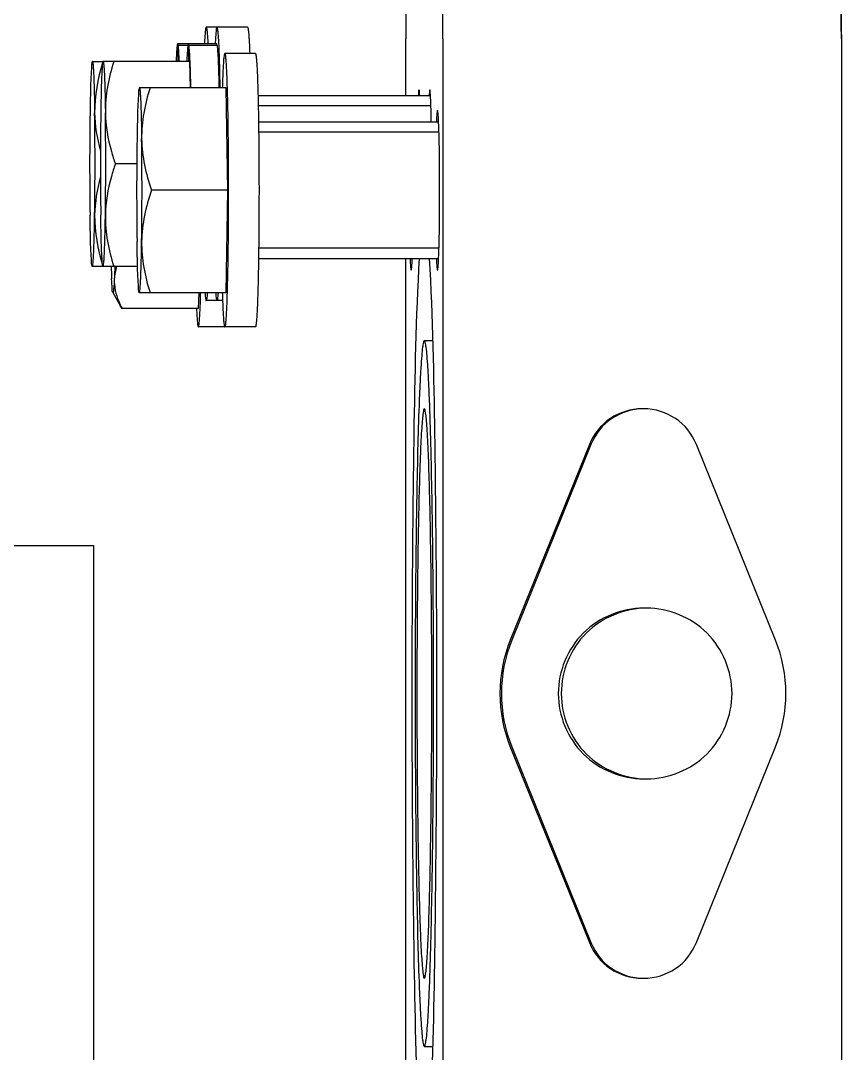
# Model space of a CAD drawing. Extents: x 59521 to 184406, y -1257 to 56672.
# Drawn here: x 73662.7 to 73734.8, y 10283.6 to 10374.2 of the extents above; entities that cross this region are included whole.
import ezdxf

# ---------------------------------------------------------------- set-up
doc = ezdxf.new("R2010")
doc.units = 0
doc.header["$MEASUREMENT"] = 0
doc.layers.get('0').update_dxf_attribs({"linetype": 'CONTINUOUS'})
doc.layers.add('00_BUW_DATUM', color=7, linetype='CONTINUOUS')

# ---------------------------------------------------------------- blocks, each defined once
blk = doc.blocks.new('hu88')
at = {"color": 87, "linetype": 'Continuous'}
for p, q in [((91.505, -1060.053), (91.505, -945.053)), ((126.493, -1060.053), (126.493, -945.053)), ((157.193, -1015.553), (157.193, -960.553)), ((129.765, -964.359), (129.765, -1040.747)), ((128.129, -971.553), (127.387, -971.553)), ((104.234, -980.678), (97.284, -997.865)), ((120.451, -997.865), (113.501, -980.678)), ((120.582, -997.865), (113.632, -980.678)), ((97.284, -1007.24), (104.234, -1024.428)), ((113.501, -1024.428), (120.451, -1007.24)), ((113.632, -1024.428), (120.582, -1007.24)), ((319.193, -1015.553), (157.193, -1015.553)), ((128.129, -1033.553), (127.387, -1033.553)), ((147.979, -1036.355), (147.916, -1037.747)), ((145.529, -1037.747), (145.393, -1046.747)), ((142.694, -1040.747), (126.878, -1040.747)), ((126.847, -1041.647), (142.682, -1041.647)), ((145.393, -1046.747), (145.529, -1055.747)), ((126.847, -1051.847), (142.682, -1051.847)), ((142.694, -1052.747), (126.878, -1052.747)), ((127.552, -1054.153), (142.719, -1054.153)), ((142.74, -1055.053), (127.592, -1055.053)), ((129.765, -1055.053), (129.765, -1060.053)), ((148.679, -1055.747), (148.714, -1058.053))]:
    blk.add_line(p, q, dxfattribs=at)
for centre, radius, start, end in [((108.867, -982.551), 4.998, 22.0126, 157.9874), ((108.998, -982.551), 4.999, 22.01332, 89.99279), ((108.874, -1002.553), 12.502, 157.98002, 202.01998), ((108.861, -1002.553), 12.502, 337.98002, 22.01998), ((108.99, -1002.553), 12.504, 337.98305, 22.01695), ((108.867, -1022.554), 4.998, 202.0126, 337.9874), ((108.998, -1022.554), 4.999, 270.00721, 337.98668), ((280.91, -1060.053), 189.406, 179.9999, 180.18681)]:
    blk.add_arc(centre, radius, start, end, dxfattribs=at)
for points, knots in [([(127.673, -964.337), (127.376, -969.496), (127.137, -982.24), (126.965, -1002.553), (127.137, -1022.865), (127.376, -1035.609), (127.673, -1040.769)], [0, 0, 0, 0, 0.202814, 0.5, 0.797186, 1, 1, 1, 1]), ([(128.585, -1040.769), (128.881, -1035.609), (129.12, -1022.865), (129.292, -1002.553), (129.12, -982.24), (128.881, -969.496), (128.585, -964.337)], [0, 0, 0, 0, 0.202814, 0.5, 0.797186, 1, 1, 1, 1]), ([(128.129, -971.553), (128.072, -971.553), (128.029, -971.844), (127.948, -972.212), (127.883, -972.996), (127.808, -973.998), (127.739, -975.302), (127.643, -977.539), (127.541, -980.913), (127.444, -985.55), (127.372, -990.841), (127.327, -996.582), (127.312, -1002.553), (127.327, -1008.523), (127.372, -1014.264), (127.444, -1019.555), (127.541, -1024.192), (127.643, -1027.567), (127.739, -1029.803), (127.808, -1031.107), (127.883, -1032.109), (127.948, -1032.893), (128.029, -1033.261), (128.072, -1033.553), (128.129, -1033.553)], [0, 0, 0, 0, 0.002725, 0.010026, 0.021998, 0.038551, 0.059534, 0.084751, 0.146882, 0.222568, 0.308906, 0.402583, 0.5, 0.597417, 0.691094, 0.777432, 0.853118, 0.915249, 0.940466, 0.961449, 0.978002, 0.989974, 0.997275, 1, 1, 1, 1]), ([(128.129, -1033.553), (128.185, -1033.553), (128.228, -1033.261), (128.309, -1032.893), (128.374, -1032.109), (128.449, -1031.107), (128.518, -1029.803), (128.614, -1027.567), (128.716, -1024.192), (128.813, -1019.555), (128.885, -1014.264), (128.93, -1008.523), (128.945, -1002.553), (128.93, -996.582), (128.885, -990.841), (128.813, -985.55), (128.716, -980.913), (128.614, -977.539), (128.518, -975.302), (128.449, -973.998), (128.374, -972.996), (128.309, -972.212), (128.228, -971.844), (128.185, -971.553), (128.129, -971.553)], [0, 0, 0, 0, 0.002725, 0.010026, 0.021998, 0.038551, 0.059534, 0.084751, 0.146882, 0.222568, 0.308906, 0.402583, 0.5, 0.597417, 0.691094, 0.777432, 0.853118, 0.915249, 0.940466, 0.961449, 0.978002, 0.989974, 0.997275, 1, 1, 1, 1]), ([(128.129, -977.553), (128.083, -977.553), (128.048, -977.788), (127.983, -978.085), (127.931, -978.716), (127.84, -979.939), (127.749, -982.037), (127.654, -985.099), (127.577, -988.842), (127.518, -993.108), (127.482, -997.738), (127.47, -1002.553), (127.482, -1007.367), (127.518, -1011.998), (127.577, -1016.264), (127.654, -1020.006), (127.749, -1023.069), (127.84, -1025.167), (127.931, -1026.389), (127.983, -1027.021), (128.048, -1027.318), (128.083, -1027.553), (128.129, -1027.553)], [0, 0, 0, 0, 0.002726, 0.010026, 0.021999, 0.03855, 0.08475, 0.146881, 0.222567, 0.308906, 0.402582, 0.5, 0.597418, 0.691094, 0.777433, 0.853119, 0.91525, 0.96145, 0.978001, 0.989974, 0.997274, 1, 1, 1, 1]), ([(128.129, -1027.553), (128.174, -1027.553), (128.209, -1027.318), (128.274, -1027.021), (128.326, -1026.389), (128.417, -1025.167), (128.508, -1023.069), (128.603, -1020.006), (128.68, -1016.264), (128.739, -1011.998), (128.775, -1007.367), (128.787, -1002.553), (128.775, -997.738), (128.739, -993.108), (128.68, -988.842), (128.603, -985.099), (128.508, -982.037), (128.417, -979.939), (128.326, -978.716), (128.274, -978.085), (128.209, -977.788), (128.174, -977.553), (128.129, -977.553)], [0, 0, 0, 0, 0.002726, 0.010026, 0.021999, 0.03855, 0.08475, 0.146881, 0.222567, 0.308906, 0.402582, 0.5, 0.597418, 0.691094, 0.777433, 0.853119, 0.91525, 0.96145, 0.978001, 0.989974, 0.997274, 1, 1, 1, 1]), ([(108.606, -995.053), (106.693, -995.053), (102.707, -996.676), (100.309, -1002.553), (102.707, -1008.429), (106.693, -1010.053), (108.606, -1010.053)], [0, 0, 0, 0, 0.24997, 0.5, 0.75003, 1, 1, 1, 1]), ([(108.606, -1010.053), (110.519, -1010.053), (114.504, -1008.429), (116.903, -1002.553), (114.504, -996.676), (110.519, -995.053), (108.606, -995.053)], [0, 0, 0, 0, 0.24997, 0.5, 0.75003, 1, 1, 1, 1]), ([(108.868, -1010.053), (110.78, -1010.053), (114.766, -1008.429), (117.165, -1002.553), (114.766, -996.676), (110.78, -995.053), (108.868, -995.053)], [0, 0, 0, 0, 0.24997, 0.5, 0.75003, 1, 1, 1, 1]), ([(126.972, -1039.747), (126.949, -1039.747), (126.947, -1039.876), (126.888, -1040.143), (126.888, -1040.494), (126.878, -1040.741)], [0, 0, 0, 0, 0.068133, 0.258817, 1, 1, 1, 1]), ([(127.066, -1040.741), (127.055, -1040.494), (127.056, -1040.143), (126.996, -1039.876), (126.994, -1039.747), (126.972, -1039.747)], [0, 0, 0, 0, 0.741183, 0.931867, 1, 1, 1, 1]), ([(129.285, -1039.747), (129.263, -1039.747), (129.261, -1039.876), (129.202, -1040.143), (129.202, -1040.494), (129.191, -1040.741)], [0, 0, 0, 0, 0.068133, 0.258817, 1, 1, 1, 1]), ([(129.38, -1040.741), (129.369, -1040.494), (129.369, -1040.143), (129.31, -1039.876), (129.308, -1039.747), (129.285, -1039.747)], [0, 0, 0, 0, 0.741183, 0.931867, 1, 1, 1, 1]), ([(126.878, -1052.752), (126.888, -1053), (126.888, -1053.351), (126.947, -1053.618), (126.949, -1053.747), (126.972, -1053.747)], [0, 0, 0, 0, 0.741183, 0.931867, 1, 1, 1, 1]), ([(126.972, -1053.747), (126.994, -1053.747), (126.996, -1053.618), (127.056, -1053.351), (127.055, -1053), (127.066, -1052.752)], [0, 0, 0, 0, 0.068133, 0.258817, 1, 1, 1, 1]), ([(127.518, -1052.754), (127.522, -1052.995), (127.539, -1053.762), (127.559, -1054.529), (127.592, -1055.054)], [0, 0, 0, 0, 0.3139, 1, 1, 1, 1]), ([(127.592, -1055.054), (127.6, -1055.178), (127.643, -1055.289), (127.614, -1055.553), (127.657, -1055.553)], [0, 0, 0, 0, 0.741772, 1, 1, 1, 1]), ([(127.657, -1055.553), (127.701, -1055.553), (127.672, -1055.289), (127.715, -1055.178), (127.723, -1055.054)], [0, 0, 0, 0, 0.258228, 1, 1, 1, 1]), ([(128.534, -1055.054), (128.542, -1055.178), (128.585, -1055.289), (128.556, -1055.553), (128.6, -1055.553)], [0, 0, 0, 0, 0.741772, 1, 1, 1, 1]), ([(128.6, -1055.553), (128.643, -1055.553), (128.614, -1055.289), (128.657, -1055.178), (128.665, -1055.054)], [0, 0, 0, 0, 0.258228, 1, 1, 1, 1]), ([(91.635, -1065.053), (91.602, -1065.053), (91.623, -1064.854), (91.566, -1064.639), (91.565, -1064.146), (91.527, -1063.264), (91.513, -1061.865), (91.505, -1060.691), (91.505, -1060.053)], [0, 0, 0, 0, 0.019861, 0.076917, 0.169338, 0.293624, 0.617725, 1, 1, 1, 1]), ([(126.493, -1060.053), (126.493, -1060.691), (126.501, -1061.865), (126.515, -1063.264), (126.553, -1064.146), (126.554, -1064.639), (126.611, -1064.854), (126.59, -1065.053), (126.623, -1065.053)], [0, 0, 0, 0, 0.382275, 0.706376, 0.830662, 0.923083, 0.980139, 1, 1, 1, 1]), ([(129.634, -1065.053), (129.667, -1065.053), (129.646, -1064.854), (129.703, -1064.639), (129.704, -1064.146), (129.742, -1063.264), (129.756, -1061.865), (129.765, -1060.691), (129.765, -1060.053)], [0, 0, 0, 0, 0.019861, 0.076917, 0.169338, 0.293624, 0.617725, 1, 1, 1, 1]), ([(91.506, -1060.671), (91.509, -1061.643), (91.573, -1063.083), (91.521, -1064.548), (91.619, -1065.014)], [0, 0, 0, 0, 0.671408, 1, 1, 1, 1])]:
    blk.add_open_spline(points, degree=3, knots=knots, dxfattribs=at)
blk.add_open_spline([(126.878, -1040.741), (126.79, -1042.741), (126.787, -1046.747), (126.79, -1050.752), (126.878, -1052.752)], degree=3, dxfattribs=at)
at = {"layer": '00_BUW_DATUM', "color": 87, "linetype": 'Continuous'}
for p, q in [((142.966, -1034.747), (147.979, -1034.747)), ((147.822, -1036.345), (147.818, -1036.445)), ((147.979, -1036.355), (154.673, -1036.355)), ((148.136, -1036.352), (148.136, -1036.345)), ((154.673, -1036.355), (154.832, -1036.62)), ((145.85, -1037.053), (147.293, -1037.053)), ((155.487, -1037.756), (154.832, -1036.62)), ((145.458, -1037.744), (145.459, -1037.71)), ((145.529, -1037.747), (153.163, -1037.747)), ((153.163, -1037.747), (153.173, -1037.756)), ((153.32, -1040.053), (156.348, -1040.053)), ((156.348, -1040.053), (156.358, -1040.062)), ((156.353, -1040.053), (157.29, -1040.053)), ((157.29, -1040.053), (157.301, -1040.062)), ((145.393, -1046.747), (152.087, -1046.747)), ((153.39, -1049.053), (155.272, -1049.053)), ((145.459, -1055.784), (145.458, -1055.75)), ((145.529, -1055.747), (153.163, -1055.747)), ((153.163, -1055.747), (153.173, -1055.737)), ((148.714, -1058.053), (156.348, -1058.053)), ((148.802, -1059.442), (148.809, -1058.053)), ((148.85, -1059.603), (148.85, -1058.053)), ((149.745, -1059.442), (149.751, -1058.053)), ((149.793, -1059.603), (149.793, -1058.053)), ((156.348, -1058.053), (156.358, -1058.043)), ((157.29, -1058.053), (156.353, -1058.053)), ((157.29, -1058.053), (157.301, -1058.043)), ((142.966, -1058.747), (145.665, -1058.747)), ((146.303, -1059.442), (148.802, -1059.442)), ((146.351, -1059.442), (146.351, -1059.603)), ((146.351, -1059.603), (149.793, -1059.603)), ((148.898, -1059.442), (149.745, -1059.442)), ((143.652, -1061.053), (147.293, -1061.053))]:
    blk.add_line(p, q, dxfattribs=at)
for centre, radius, start, end in [((235.434, -1040.238), 87.698, 177.52127, 178.37151), ((467.873, -1046.747), 314.946, 179.18132, 180.81868), ((-161.548, -1046.747), 314.946, 359.18132, 0.81868), ((471.057, -1049.053), 314.945, 179.18132, 180.81868), ((-158.362, -1049.053), 314.945, 359.18132, 0.81868), ((471.999, -1049.053), 314.945, 179.18132, 180.81868), ((-157.419, -1049.053), 314.945, 359.18132, 0.81868)]:
    blk.add_arc(centre, radius, start, end, dxfattribs=at)
for points, knots in [([(142.966, -1058.747), (142.944, -1058.747), (142.928, -1058.634), (142.896, -1058.492), (142.871, -1058.188), (142.842, -1057.8), (142.816, -1057.295), (142.778, -1056.43), (142.739, -1055.123), (142.701, -1053.329), (142.673, -1051.28), (142.656, -1049.058), (142.65, -1046.747), (142.656, -1044.436), (142.673, -1042.213), (142.701, -1040.165), (142.739, -1038.37), (142.778, -1037.064), (142.816, -1036.198), (142.842, -1035.694), (142.871, -1035.306), (142.896, -1035.002), (142.928, -1034.86), (142.944, -1034.747), (142.966, -1034.747)], [0, 0, 0, 0, 0.002725, 0.010026, 0.021998, 0.03855, 0.059534, 0.084751, 0.146882, 0.222568, 0.308906, 0.402583, 0.5, 0.597417, 0.691094, 0.777432, 0.853118, 0.915249, 0.940466, 0.96145, 0.978002, 0.989974, 0.997275, 1, 1, 1, 1]), ([(145.459, -1037.71), (145.471, -1037.288), (145.491, -1036.696), (145.527, -1035.965), (145.552, -1035.54), (145.578, -1035.214), (145.602, -1034.961), (145.629, -1034.84), (145.647, -1034.747), (145.665, -1034.747)], [0, 0, 0, 0, 0.424857, 0.59638, 0.738739, 0.850821, 0.931798, 0.981226, 1, 1, 1, 1]), ([(145.873, -1037.746), (145.86, -1037.319), (145.84, -1036.72), (145.805, -1035.98), (145.78, -1035.55), (145.753, -1035.22), (145.729, -1034.964), (145.702, -1034.841), (145.684, -1034.747), (145.665, -1034.747)], [0, 0, 0, 0, 0.424741, 0.596275, 0.738667, 0.850789, 0.931799, 0.981244, 1, 1, 1, 1]), ([(147.979, -1034.747), (147.968, -1034.747), (147.95, -1034.793), (147.935, -1034.861), (147.914, -1034.994), (147.886, -1035.259), (147.853, -1035.718), (147.833, -1036.115), (147.822, -1036.345)], [0, 0, 0, 0, 0.020292, 0.06937, 0.149174, 0.259736, 0.571562, 1, 1, 1, 1]), ([(148.136, -1036.345), (148.125, -1036.115), (148.105, -1035.718), (148.072, -1035.259), (148.044, -1034.994), (148.024, -1034.861), (148.008, -1034.793), (147.99, -1034.747), (147.979, -1034.747)], [0, 0, 0, 0, 0.428438, 0.740264, 0.850826, 0.93063, 0.979708, 1, 1, 1, 1]), ([(155.359, -1038.953), (155.389, -1038.288), (155.176, -1037.371), (154.783, -1036.562), (154.673, -1036.355)], [0, 0, 0, 0, 0.738677, 1, 1, 1, 1]), ([(146.246, -1037.744), (146.253, -1037.644), (146.268, -1037.475), (146.291, -1037.246), (146.315, -1037.136), (146.334, -1037.053), (146.351, -1037.053)], [0, 0, 0, 0, 0.428683, 0.738259, 0.927359, 1, 1, 1, 1]), ([(146.456, -1037.744), (146.449, -1037.644), (146.434, -1037.475), (146.411, -1037.246), (146.387, -1037.136), (146.368, -1037.053), (146.351, -1037.053)], [0, 0, 0, 0, 0.428683, 0.738259, 0.927359, 1, 1, 1, 1]), ([(147.188, -1037.744), (147.196, -1037.644), (147.21, -1037.475), (147.234, -1037.246), (147.258, -1037.136), (147.276, -1037.053), (147.293, -1037.053)], [0, 0, 0, 0, 0.428683, 0.738259, 0.927359, 1, 1, 1, 1]), ([(147.398, -1037.744), (147.391, -1037.644), (147.377, -1037.475), (147.353, -1037.246), (147.329, -1037.136), (147.31, -1037.053), (147.293, -1037.053)], [0, 0, 0, 0, 0.428683, 0.738259, 0.927359, 1, 1, 1, 1]), ([(145.351, -1046.747), (145.351, -1045.905), (145.36, -1042.904), (145.394, -1039.902), (145.458, -1037.744)], [0, 0, 0, 0, 0.280579, 1, 1, 1, 1]), ([(153.163, -1037.747), (153.135, -1037.747), (153.131, -1037.903), (153.089, -1038.084), (153.071, -1038.488), (153.041, -1038.994), (153.017, -1039.648), (152.984, -1040.744), (152.968, -1041.625), (152.959, -1042.247)], [0, 0, 0, 0, 0.018382, 0.069737, 0.153871, 0.269459, 0.414567, 0.586698, 1, 1, 1, 1]), ([(153.173, -1037.756), (153.175, -1037.76), (153.179, -1037.768), (153.182, -1037.776), (153.183, -1037.781)], [0, 0, 0, 0, 0.431675, 1, 1, 1, 1]), ([(153.183, -1037.781), (153.226, -1037.924), (153.243, -1038.39), (153.305, -1039.3), (153.336, -1040.643), (153.358, -1041.672), (153.367, -1042.247)], [0, 0, 0, 0, 0.10004, 0.308782, 0.614561, 1, 1, 1, 1]), ([(155.359, -1038.953), (155.373, -1038.636), (155.382, -1038.515), (155.445, -1037.682), (155.487, -1037.756)], [0, 0, 0, 0, 0.788311, 1, 1, 1, 1]), ([(155.487, -1037.756), (155.547, -1037.859), (155.53, -1038.285), (155.581, -1038.671), (155.594, -1038.953)], [0, 0, 0, 0, 0.296713, 1, 1, 1, 1]), ([(155.319, -1040.044), (155.322, -1039.944), (155.333, -1039.58), (155.347, -1039.216), (155.359, -1038.953)], [0, 0, 0, 0, 0.27647, 1, 1, 1, 1]), ([(155.634, -1040.047), (155.631, -1039.946), (155.62, -1039.581), (155.606, -1039.216), (155.594, -1038.953)], [0, 0, 0, 0, 0.27651, 1, 1, 1, 1]), ([(156.348, -1040.053), (156.32, -1040.053), (156.316, -1040.208), (156.274, -1040.39), (156.256, -1040.793), (156.225, -1041.299), (156.202, -1041.954), (156.169, -1043.05), (156.153, -1043.931), (156.144, -1044.553)], [0, 0, 0, 0, 0.01838, 0.069734, 0.153872, 0.26946, 0.414565, 0.586706, 1, 1, 1, 1]), ([(156.358, -1040.062), (156.36, -1040.064), (156.362, -1040.07), (156.364, -1040.075), (156.365, -1040.078)], [0, 0, 0, 0, 0.448474, 1, 1, 1, 1]), ([(156.365, -1040.078), (156.412, -1040.213), (156.423, -1040.676), (156.491, -1041.579), (156.52, -1042.933), (156.543, -1043.971), (156.552, -1044.553)], [0, 0, 0, 0, 0.095916, 0.303475, 0.610822, 1, 1, 1, 1]), ([(157.29, -1040.053), (157.262, -1040.053), (157.258, -1040.208), (157.216, -1040.39), (157.198, -1040.793), (157.168, -1041.299), (157.144, -1041.954), (157.112, -1043.05), (157.095, -1043.931), (157.086, -1044.553)], [0, 0, 0, 0, 0.01838, 0.069734, 0.153872, 0.26946, 0.414565, 0.586706, 1, 1, 1, 1]), ([(157.301, -1040.062), (157.302, -1040.064), (157.304, -1040.07), (157.307, -1040.075), (157.308, -1040.078)], [0, 0, 0, 0, 0.448474, 1, 1, 1, 1]), ([(157.308, -1040.078), (157.355, -1040.213), (157.365, -1040.676), (157.433, -1041.579), (157.462, -1042.933), (157.485, -1043.971), (157.494, -1044.553)], [0, 0, 0, 0, 0.095916, 0.303475, 0.610822, 1, 1, 1, 1]), ([(155.272, -1049.053), (155.399, -1048.688), (155.864, -1047.23), (156.126, -1045.698), (156.144, -1044.553)], [0, 0, 0, 0, 0.252282, 1, 1, 1, 1]), ([(145.458, -1055.75), (145.439, -1055.126), (145.37, -1052.125), (145.351, -1049.124), (145.351, -1046.747)], [0, 0, 0, 0, 0.207977, 1, 1, 1, 1]), ([(156.144, -1053.553), (156.126, -1052.408), (155.864, -1050.875), (155.399, -1049.418), (155.272, -1049.053)], [0, 0, 0, 0, 0.747711, 1, 1, 1, 1]), ([(153.163, -1055.747), (153.135, -1055.747), (153.131, -1055.591), (153.089, -1055.41), (153.071, -1055.006), (153.041, -1054.5), (153.017, -1053.845), (152.984, -1052.749), (152.968, -1051.868), (152.959, -1051.247)], [0, 0, 0, 0, 0.018382, 0.069737, 0.153871, 0.269459, 0.414567, 0.586698, 1, 1, 1, 1]), ([(153.183, -1055.712), (153.226, -1055.569), (153.243, -1055.103), (153.305, -1054.194), (153.336, -1052.851), (153.358, -1051.821), (153.367, -1051.247)], [0, 0, 0, 0, 0.100036, 0.308777, 0.614557, 1, 1, 1, 1]), ([(156.348, -1058.053), (156.32, -1058.053), (156.316, -1057.897), (156.274, -1057.716), (156.256, -1057.312), (156.225, -1056.806), (156.202, -1056.151), (156.169, -1055.055), (156.153, -1054.174), (156.144, -1053.553)], [0, 0, 0, 0, 0.01838, 0.069734, 0.153872, 0.26946, 0.414565, 0.586706, 1, 1, 1, 1]), ([(156.365, -1058.027), (156.412, -1057.892), (156.423, -1057.43), (156.491, -1056.527), (156.52, -1055.173), (156.543, -1054.134), (156.552, -1053.553)], [0, 0, 0, 0, 0.095913, 0.303471, 0.610819, 1, 1, 1, 1]), ([(157.29, -1058.053), (157.262, -1058.053), (157.258, -1057.897), (157.216, -1057.716), (157.198, -1057.312), (157.168, -1056.806), (157.144, -1056.151), (157.112, -1055.055), (157.095, -1054.174), (157.086, -1053.553)], [0, 0, 0, 0, 0.01838, 0.069734, 0.153872, 0.26946, 0.414565, 0.586706, 1, 1, 1, 1]), ([(157.308, -1058.027), (157.355, -1057.892), (157.365, -1057.43), (157.433, -1056.527), (157.462, -1055.173), (157.485, -1054.134), (157.494, -1053.553)], [0, 0, 0, 0, 0.095913, 0.303471, 0.610819, 1, 1, 1, 1]), ([(145.665, -1058.747), (145.647, -1058.747), (145.629, -1058.654), (145.602, -1058.533), (145.578, -1058.279), (145.552, -1057.953), (145.527, -1057.529), (145.491, -1056.798), (145.471, -1056.205), (145.459, -1055.784)], [0, 0, 0, 0, 0.018774, 0.068202, 0.149179, 0.261261, 0.40362, 0.575143, 1, 1, 1, 1]), ([(145.665, -1058.747), (145.684, -1058.747), (145.702, -1058.653), (145.729, -1058.53), (145.753, -1058.274), (145.78, -1057.944), (145.805, -1057.514), (145.84, -1056.774), (145.86, -1056.174), (145.873, -1055.748)], [0, 0, 0, 0, 0.018756, 0.068201, 0.149211, 0.261333, 0.403725, 0.575259, 1, 1, 1, 1]), ([(146.351, -1061.053), (146.341, -1061.053), (146.324, -1061.013), (146.309, -1060.952), (146.29, -1060.836), (146.264, -1060.602), (146.233, -1060.197), (146.199, -1059.591), (146.167, -1058.827), (146.138, -1057.917), (146.112, -1056.874), (146.097, -1056.136), (146.09, -1055.748)], [0, 0, 0, 0, 0.005552, 0.018695, 0.040012, 0.069537, 0.152866, 0.267574, 0.411986, 0.583964, 0.780948, 1, 1, 1, 1]), ([(146.138, -1055.748), (146.155, -1056.553), (146.181, -1057.623), (146.247, -1058.854), (146.279, -1059.282), (146.303, -1059.442)], [0, 0, 0, 0, 0.652676, 0.868114, 1, 1, 1, 1]), ([(148.637, -1055.748), (148.641, -1055.967), (148.659, -1056.737), (148.683, -1057.506), (148.706, -1058.055)], [0, 0, 0, 0, 0.285212, 1, 1, 1, 1]), ([(153.173, -1055.738), (153.175, -1055.734), (153.179, -1055.726), (153.182, -1055.717), (153.183, -1055.712)], [0, 0, 0, 0, 0.431689, 1, 1, 1, 1]), ([(148.706, -1058.055), (148.719, -1058.344), (148.743, -1058.807), (148.777, -1059.27), (148.802, -1059.442)], [0, 0, 0, 0, 0.62326, 1, 1, 1, 1]), ([(148.85, -1059.603), (148.861, -1059.603), (148.877, -1059.558), (148.891, -1059.492), (148.91, -1059.363), (148.936, -1059.105), (148.966, -1058.661), (148.985, -1058.277), (148.994, -1058.054)], [0, 0, 0, 0, 0.019976, 0.069049, 0.148976, 0.259724, 0.57186, 1, 1, 1, 1]), ([(149.648, -1058.055), (149.661, -1058.343), (149.685, -1058.806), (149.719, -1059.27), (149.745, -1059.442)], [0, 0, 0, 0, 0.623268, 1, 1, 1, 1]), ([(149.793, -1059.603), (149.803, -1059.603), (149.819, -1059.558), (149.834, -1059.492), (149.852, -1059.363), (149.878, -1059.105), (149.908, -1058.661), (149.927, -1058.277), (149.937, -1058.054)], [0, 0, 0, 0, 0.019976, 0.069049, 0.148976, 0.259724, 0.57186, 1, 1, 1, 1]), ([(156.358, -1058.043), (156.36, -1058.041), (156.362, -1058.036), (156.364, -1058.03), (156.365, -1058.027)], [0, 0, 0, 0, 0.448488, 1, 1, 1, 1]), ([(157.301, -1058.043), (157.302, -1058.041), (157.304, -1058.036), (157.307, -1058.03), (157.308, -1058.027)], [0, 0, 0, 0, 0.448488, 1, 1, 1, 1]), ([(143.652, -1061.053), (143.637, -1061.053), (143.618, -1060.983), (143.597, -1060.887), (143.575, -1060.692), (143.552, -1060.44), (143.529, -1060.111), (143.497, -1059.54), (143.479, -1059.077), (143.467, -1058.747)], [0, 0, 0, 0, 0.019254, 0.068425, 0.148805, 0.260161, 0.401894, 0.573169, 1, 1, 1, 1]), ([(146.351, -1061.053), (146.361, -1061.053), (146.379, -1061.012), (146.393, -1060.949), (146.413, -1060.829), (146.439, -1060.588), (146.471, -1060.172), (146.491, -1059.812), (146.501, -1059.603)], [0, 0, 0, 0, 0.020643, 0.06975, 0.149444, 0.259833, 0.571351, 1, 1, 1, 1]), ([(147.293, -1061.053), (147.283, -1061.053), (147.266, -1061.012), (147.251, -1060.949), (147.232, -1060.829), (147.205, -1060.588), (147.173, -1060.172), (147.154, -1059.812), (147.144, -1059.603)], [0, 0, 0, 0, 0.020643, 0.06975, 0.149444, 0.259833, 0.571351, 1, 1, 1, 1]), ([(147.293, -1061.053), (147.303, -1061.053), (147.321, -1061.012), (147.336, -1060.949), (147.355, -1060.829), (147.382, -1060.588), (147.413, -1060.172), (147.433, -1059.812), (147.443, -1059.603)], [0, 0, 0, 0, 0.020643, 0.06975, 0.149444, 0.259833, 0.571351, 1, 1, 1, 1])]:
    blk.add_open_spline(points, degree=3, knots=knots, dxfattribs=at)
for points in [[(152.959, -1042.247), (152.982, -1040.727), (152.684, -1039.195), (152.223, -1037.747)], [(155.156, -1040.053), (155.269, -1039.698), (155.342, -1039.325), (155.359, -1038.953)], [(156.144, -1044.553), (156.166, -1043.033), (155.869, -1041.501), (155.408, -1040.053)], [(157.086, -1044.553), (157.108, -1043.071), (156.826, -1041.578), (156.385, -1040.163)], [(152.087, -1046.747), (152.59, -1045.304), (152.936, -1043.775), (152.959, -1042.247)], [(156.581, -1047.884), (156.881, -1046.802), (157.069, -1045.676), (157.086, -1044.553)], [(152.959, -1051.247), (152.936, -1049.719), (152.59, -1048.19), (152.087, -1046.747)], [(157.086, -1053.553), (157.069, -1052.432), (156.882, -1051.308), (156.583, -1050.227)], [(152.223, -1055.747), (152.684, -1054.298), (152.982, -1052.767), (152.959, -1051.247)], [(155.408, -1058.053), (155.869, -1056.604), (156.166, -1055.072), (156.144, -1053.553)], [(156.386, -1057.94), (156.827, -1056.526), (157.108, -1055.034), (157.086, -1053.553)]]:
    blk.add_open_spline(points, degree=3, dxfattribs=at)

msp = doc.modelspace()

# ---------------------------------------------------------------- block references
at = {"rotation": 180}
msp.add_blockref('hu88', (73826.333, 9312.606), dxfattribs=at)

doc.saveas('drawing.dxf')
